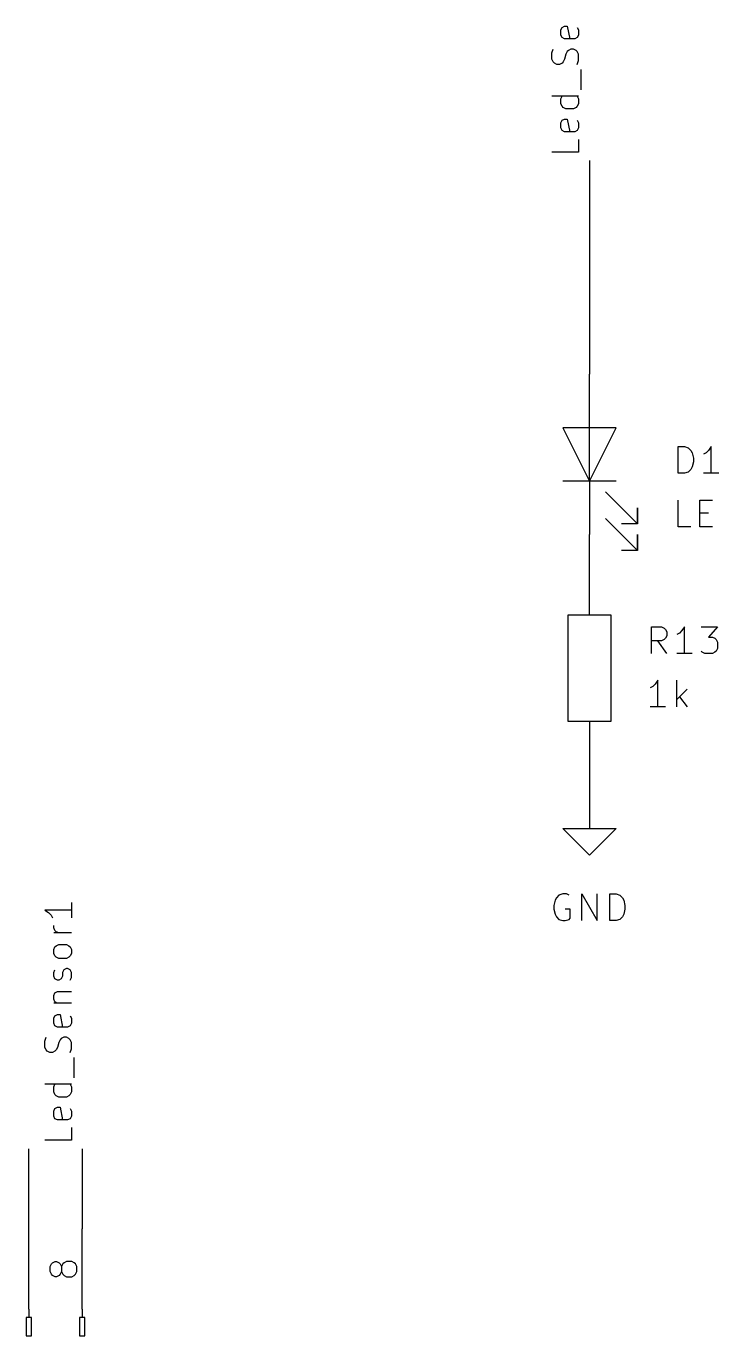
# Model space of a CAD drawing. Extents: x 0.4 to 11.3, y -7.9 to -0.4.
# Drawn here: x 4.545 to 5.842, y -6.4 to -3.948 of the extents above; entities that cross this region are included whole.
import ezdxf

# ---------------------------------------------------------------- set-up
doc = ezdxf.new("R2010")
doc.units = 0
doc.header["$MEASUREMENT"] = 0
for name, color, linetype in [('CYAN2', 4, 'CONTINUOUS'), ('GRAY1', 251, 'CONTINUOUS'), ('GREEN3', 91, 'CONTINUOUS'), ('RED2', 1, 'CONTINUOUS'), ('RED3', 11, 'CONTINUOUS')]:
    doc.layers.add(name, color=color, linetype=linetype)

msp = doc.modelspace()

# ---------------------------------------------------------------- linework, layer by layer
at = {"layer": 'CYAN2', "linetype": 'CONTINUOUS'}
for p, q in [((5.7663, -4.7853), (5.7663, -4.7353)), ((5.7663, -4.7353), (5.7782, -4.7353)), ((5.7782, -4.7353), (5.7853, -4.7377)), ((5.7853, -4.7377), (5.7901, -4.7424)), ((5.7901, -4.7424), (5.7925, -4.7472)), ((5.7925, -4.7472), (5.7949, -4.7567)), ((5.8187, -4.7472), (5.8139, -4.7496)), ((5.8234, -4.7424), (5.8187, -4.7472)), ((5.8282, -4.7353), (5.8234, -4.7424)), ((5.8282, -4.7853), (5.8282, -4.7353)), ((5.7901, -4.7782), (5.7853, -4.7829)), ((5.7925, -4.7734), (5.7901, -4.7782)), ((5.7949, -4.7639), (5.7925, -4.7734)), ((5.7949, -4.7567), (5.7949, -4.7639)), ((5.7782, -4.7853), (5.7663, -4.7853)), ((5.7853, -4.7829), (5.7782, -4.7853)), ((5.8425, -4.7853), (5.8139, -4.7853)), ((5.7663, -4.8853), (5.7663, -4.8353)), ((5.8068, -4.8853), (5.8068, -4.8353)), ((5.8068, -4.8353), (5.8306, -4.8353)), ((5.8068, -4.8591), (5.8234, -4.8591)), ((5.7901, -4.8853), (5.7663, -4.8853)), ((5.8306, -4.8853), (5.8068, -4.8853)), ((5.7163, -5.1228), (5.7163, -5.0728)), ((5.7163, -5.0728), (5.7353, -5.0728)), ((5.7353, -5.0728), (5.7401, -5.0752)), ((5.7782, -5.0728), (5.7734, -5.0799)), ((5.7782, -5.1228), (5.7782, -5.0728)), ((5.8091, -5.0728), (5.8401, -5.0728)), ((5.8401, -5.0728), (5.8234, -5.0918)), ((5.7353, -5.099), (5.7163, -5.099)), ((5.7449, -5.1228), (5.7282, -5.099)), ((5.7401, -5.0966), (5.7353, -5.099)), ((5.7401, -5.0752), (5.7425, -5.0776)), ((5.7425, -5.0942), (5.7401, -5.0966)), ((5.7425, -5.0776), (5.7449, -5.0823)), ((5.7449, -5.0895), (5.7425, -5.0942)), ((5.7449, -5.0823), (5.7449, -5.0895)), ((5.7687, -5.0847), (5.7639, -5.0871)), ((5.7734, -5.0799), (5.7687, -5.0847)), ((5.8234, -5.0918), (5.8306, -5.0918)), ((5.8306, -5.0918), (5.8353, -5.0942)), ((5.8353, -5.0942), (5.8377, -5.0966)), ((5.8377, -5.0966), (5.8401, -5.1014)), ((5.7925, -5.1228), (5.7639, -5.1228)), ((5.8115, -5.1204), (5.8091, -5.118)), ((5.8163, -5.1228), (5.8115, -5.1204)), ((5.8306, -5.1228), (5.8163, -5.1228)), ((5.8353, -5.1204), (5.8306, -5.1228)), ((5.8377, -5.118), (5.8353, -5.1204)), ((5.8401, -5.1133), (5.8377, -5.118)), ((5.8401, -5.1014), (5.8401, -5.1133)), ((5.7282, -5.1728), (5.7234, -5.1799)), ((5.7282, -5.2228), (5.7282, -5.1728)), ((5.7639, -5.2228), (5.7639, -5.1728)), ((5.7187, -5.1847), (5.7139, -5.1871)), ((5.7234, -5.1799), (5.7187, -5.1847)), ((5.7829, -5.1895), (5.7639, -5.2085)), ((5.7687, -5.2038), (5.7829, -5.2228)), ((5.7425, -5.2228), (5.7139, -5.2228)), ((5.5357, -5.5847), (5.5333, -5.5942)), ((5.5381, -5.5799), (5.5357, -5.5847)), ((5.5429, -5.5752), (5.5381, -5.5799)), ((5.55, -5.5728), (5.5429, -5.5752)), ((5.5571, -5.5728), (5.55, -5.5728)), ((5.5619, -5.5752), (5.5571, -5.5728)), ((5.5857, -5.6228), (5.5857, -5.5728)), ((5.5857, -5.5728), (5.6143, -5.6228)), ((5.6143, -5.6228), (5.6143, -5.5728)), ((5.6381, -5.6228), (5.6381, -5.5728)), ((5.6381, -5.5728), (5.65, -5.5728)), ((5.65, -5.5728), (5.6571, -5.5752)), ((5.6571, -5.5752), (5.6619, -5.5799)), ((5.6619, -5.5799), (5.6643, -5.5847)), ((5.6643, -5.5847), (5.6667, -5.5942)), ((5.5333, -5.5942), (5.5333, -5.6014)), ((5.5333, -5.6014), (5.5357, -5.6109)), ((5.5357, -5.6109), (5.5381, -5.6157)), ((5.5643, -5.6014), (5.5548, -5.6014)), ((5.5643, -5.618), (5.5643, -5.6014)), ((5.6643, -5.6109), (5.6619, -5.6157)), ((5.6667, -5.6014), (5.6643, -5.6109)), ((5.6667, -5.5942), (5.6667, -5.6014)), ((5.5381, -5.6157), (5.5429, -5.6204)), ((5.5429, -5.6204), (5.55, -5.6228)), ((5.55, -5.6228), (5.5548, -5.6228)), ((5.5548, -5.6228), (5.5619, -5.6204)), ((5.5619, -5.6204), (5.5643, -5.618)), ((5.65, -5.6228), (5.6381, -5.6228)), ((5.6571, -5.6204), (5.65, -5.6228)), ((5.6619, -5.6157), (5.6571, -5.6204))]:
    msp.add_line(p, q, dxfattribs=at)
at = {"layer": 'GRAY1', "linetype": 'CONTINUOUS'}
for p, q in [((5.5465, -3.9554), (5.5488, -3.9507)), ((5.5465, -3.9649), (5.5465, -3.9554)), ((5.5488, -3.9697), (5.5465, -3.9649)), ((5.5488, -3.9507), (5.5536, -3.9483)), ((5.5536, -3.9721), (5.5488, -3.9697)), ((5.5536, -3.9483), (5.5584, -3.9483)), ((5.5584, -3.9483), (5.5631, -3.9721)), ((5.5774, -3.9697), (5.5727, -3.9721)), ((5.5774, -3.9507), (5.5798, -3.9554)), ((5.5798, -3.9649), (5.5774, -3.9697)), ((5.5798, -3.9554), (5.5798, -3.9649)), ((5.5298, -3.9983), (5.5322, -3.9911)), ((5.5727, -3.9721), (5.5536, -3.9721)), ((5.5584, -3.9959), (5.556, -4.0006)), ((5.5608, -3.9935), (5.5584, -3.9959)), ((5.5655, -3.9911), (5.5608, -3.9935)), ((5.5703, -3.9911), (5.5655, -3.9911)), ((5.575, -3.9935), (5.5703, -3.9911)), ((5.5774, -3.9959), (5.575, -3.9935)), ((5.5798, -4.0006), (5.5774, -3.9959)), ((5.5298, -4.0102), (5.5298, -3.9983)), ((5.5322, -4.0149), (5.5298, -4.0102)), ((5.5346, -4.0173), (5.5322, -4.0149)), ((5.5393, -4.0197), (5.5346, -4.0173)), ((5.5441, -4.0197), (5.5393, -4.0197)), ((5.5488, -4.0173), (5.5441, -4.0197)), ((5.5512, -4.0149), (5.5488, -4.0173)), ((5.5536, -4.0102), (5.5512, -4.0149)), ((5.556, -4.0006), (5.5536, -4.0102)), ((5.5774, -4.0197), (5.5798, -4.0126)), ((5.5798, -4.0126), (5.5798, -4.0006)), ((5.5846, -4.0673), (5.5846, -4.0292)), ((5.5798, -4.0792), (5.5298, -4.0792)), ((5.5465, -4.084), (5.5488, -4.0792)), ((5.5465, -4.0935), (5.5465, -4.084)), ((5.5488, -4.0983), (5.5465, -4.0935)), ((5.5774, -4.0792), (5.5798, -4.084)), ((5.5798, -4.0935), (5.5774, -4.0983)), ((5.5798, -4.084), (5.5798, -4.0935)), ((5.5512, -4.1006), (5.5488, -4.0983)), ((5.556, -4.103), (5.5512, -4.1006)), ((5.5703, -4.103), (5.556, -4.103)), ((5.575, -4.1006), (5.5703, -4.103)), ((5.5774, -4.0983), (5.575, -4.1006)), ((5.5465, -4.1292), (5.5488, -4.1245)), ((5.5465, -4.1387), (5.5465, -4.1292)), ((5.5488, -4.1435), (5.5465, -4.1387)), ((5.5488, -4.1245), (5.5536, -4.1221)), ((5.5536, -4.1221), (5.5584, -4.1221)), ((5.5584, -4.1221), (5.5631, -4.1459)), ((5.5774, -4.1245), (5.5798, -4.1292)), ((5.5798, -4.1387), (5.5774, -4.1435)), ((5.5798, -4.1292), (5.5798, -4.1387)), ((5.5536, -4.1459), (5.5488, -4.1435)), ((5.5727, -4.1459), (5.5536, -4.1459)), ((5.5774, -4.1435), (5.5727, -4.1459)), ((5.5798, -4.1602), (5.5798, -4.184)), ((5.5798, -4.184), (5.5298, -4.184)), ((4.6298, -5.5887), (4.6298, -5.6173)), ((4.6298, -5.603), (4.5798, -5.603)), ((4.5798, -5.603), (4.5869, -5.6078)), ((4.5869, -5.6078), (4.5917, -5.6126)), ((4.5917, -5.6126), (4.5941, -5.6173)), ((4.5965, -5.6364), (4.5965, -5.6316)), ((4.5988, -5.6411), (4.5965, -5.6364)), ((4.6298, -5.6459), (4.5965, -5.6459)), ((4.6012, -5.6435), (4.5988, -5.6411)), ((4.606, -5.6459), (4.6012, -5.6435)), ((4.5965, -5.6768), (4.5988, -5.6721)), ((4.5965, -5.684), (4.5965, -5.6768)), ((4.5988, -5.6887), (4.5965, -5.684)), ((4.5988, -5.6721), (4.6012, -5.6697)), ((4.6012, -5.6697), (4.606, -5.6673)), ((4.606, -5.6673), (4.6203, -5.6673)), ((4.6203, -5.6673), (4.625, -5.6697)), ((4.625, -5.6697), (4.6274, -5.6721)), ((4.6274, -5.6721), (4.6298, -5.6768)), ((4.6298, -5.684), (4.6274, -5.6887)), ((4.6298, -5.6768), (4.6298, -5.684)), ((4.6012, -5.6911), (4.5988, -5.6887)), ((4.606, -5.6935), (4.6012, -5.6911)), ((4.6203, -5.6935), (4.606, -5.6935)), ((4.625, -5.6911), (4.6203, -5.6935)), ((4.6274, -5.6887), (4.625, -5.6911)), ((4.5965, -5.7197), (4.5988, -5.7149)), ((4.5965, -5.7268), (4.5965, -5.7197)), ((4.5988, -5.7316), (4.5965, -5.7268)), ((4.6036, -5.734), (4.5988, -5.7316)), ((4.606, -5.734), (4.6036, -5.734)), ((4.6108, -5.7316), (4.606, -5.734)), ((4.6131, -5.7268), (4.6108, -5.7316)), ((4.6155, -5.7149), (4.6131, -5.7197)), ((4.6131, -5.7197), (4.6131, -5.7268)), ((4.6203, -5.7126), (4.6155, -5.7149)), ((4.6227, -5.7126), (4.6203, -5.7126)), ((4.6274, -5.7149), (4.6227, -5.7126)), ((4.6298, -5.7197), (4.6274, -5.7149)), ((4.6274, -5.734), (4.6298, -5.7292)), ((4.6298, -5.7292), (4.6298, -5.7197)), ((4.5965, -5.7626), (4.5988, -5.7578)), ((4.5988, -5.7578), (4.6036, -5.7554)), ((4.6036, -5.7554), (4.6298, -5.7554)), ((4.5965, -5.7697), (4.5965, -5.7626)), ((4.5988, -5.7745), (4.5965, -5.7697)), ((4.5965, -5.7768), (4.6298, -5.7768)), ((4.6012, -5.7768), (4.5988, -5.7745)), ((4.5965, -5.8054), (4.5988, -5.8007)), ((4.5965, -5.8149), (4.5965, -5.8054)), ((4.5988, -5.8007), (4.6036, -5.7983)), ((4.6036, -5.7983), (4.6084, -5.7983)), ((4.6084, -5.7983), (4.6131, -5.8221)), ((4.6274, -5.8007), (4.6298, -5.8054)), ((4.6298, -5.8054), (4.6298, -5.8149)), ((4.5988, -5.8197), (4.5965, -5.8149)), ((4.6036, -5.8221), (4.5988, -5.8197)), ((4.6227, -5.8221), (4.6036, -5.8221)), ((4.6274, -5.8197), (4.6227, -5.8221)), ((4.6298, -5.8149), (4.6274, -5.8197)), ((4.5798, -5.8483), (4.5822, -5.8411)), ((4.5798, -5.8602), (4.5798, -5.8483)), ((4.606, -5.8506), (4.6036, -5.8602)), ((4.6084, -5.8459), (4.606, -5.8506)), ((4.6108, -5.8435), (4.6084, -5.8459)), ((4.6155, -5.8411), (4.6108, -5.8435)), ((4.6203, -5.8411), (4.6155, -5.8411)), ((4.625, -5.8435), (4.6203, -5.8411)), ((4.6274, -5.8459), (4.625, -5.8435)), ((4.6298, -5.8506), (4.6274, -5.8459)), ((4.6298, -5.8626), (4.6298, -5.8506)), ((4.5822, -5.8649), (4.5798, -5.8602)), ((4.5846, -5.8673), (4.5822, -5.8649)), ((4.5893, -5.8697), (4.5846, -5.8673)), ((4.5941, -5.8697), (4.5893, -5.8697)), ((4.5988, -5.8673), (4.5941, -5.8697)), ((4.6012, -5.8649), (4.5988, -5.8673)), ((4.6036, -5.8602), (4.6012, -5.8649)), ((4.6274, -5.8697), (4.6298, -5.8626)), ((4.6346, -5.9173), (4.6346, -5.8792)), ((4.6298, -5.9292), (4.5798, -5.9292)), ((4.5965, -5.934), (4.5988, -5.9292)), ((4.6274, -5.9292), (4.6298, -5.934)), ((4.5965, -5.9435), (4.5965, -5.934)), ((4.5988, -5.9483), (4.5965, -5.9435)), ((4.6012, -5.9506), (4.5988, -5.9483)), ((4.606, -5.953), (4.6012, -5.9506)), ((4.6203, -5.953), (4.606, -5.953)), ((4.625, -5.9506), (4.6203, -5.953)), ((4.6274, -5.9483), (4.625, -5.9506)), ((4.6298, -5.9435), (4.6274, -5.9483)), ((4.6298, -5.934), (4.6298, -5.9435)), ((4.5965, -5.9792), (4.5988, -5.9745)), ((4.5965, -5.9887), (4.5965, -5.9792)), ((4.5988, -5.9745), (4.6036, -5.9721)), ((4.6036, -5.9721), (4.6084, -5.9721)), ((4.6084, -5.9721), (4.6131, -5.9959)), ((4.6274, -5.9745), (4.6298, -5.9792)), ((4.6298, -5.9792), (4.6298, -5.9887)), ((4.5988, -5.9935), (4.5965, -5.9887)), ((4.6036, -5.9959), (4.5988, -5.9935)), ((4.6227, -5.9959), (4.6036, -5.9959)), ((4.6274, -5.9935), (4.6227, -5.9959)), ((4.6298, -5.9887), (4.6274, -5.9935)), ((4.6298, -6.0102), (4.6298, -6.034)), ((4.6298, -6.034), (4.5798, -6.034))]:
    msp.add_line(p, q, dxfattribs=at)
at = {"layer": 'GREEN3', "linetype": 'CONTINUOUS'}
for p, q in [((5.6, -4.2), (5.6, -4.6)), ((5.6, -5), (5.6, -4.9)), ((5.6, -5.3), (5.6, -5.4)), ((4.55, -6.2), (4.55, -6.05)), ((4.65, -6.05), (4.65, -6.2))]:
    msp.add_line(p, q, dxfattribs=at)
at = {"layer": 'RED2', "linetype": 'CONTINUOUS'}
for p, q in [((5.6, -4.7), (5.6, -4.6)), ((5.65, -4.7), (5.55, -4.7)), ((5.55, -4.7), (5.6, -4.8)), ((5.6, -4.8), (5.6, -4.7)), ((5.6, -4.8), (5.65, -4.7)), ((5.65, -4.8), (5.55, -4.8)), ((5.6, -4.8), (5.6, -4.9)), ((5.63, -4.82), (5.69, -4.88)), ((5.69, -4.88), (5.69, -4.85)), ((5.69, -4.85), (5.69, -4.88)), ((5.63, -4.87), (5.69, -4.93)), ((5.69, -4.88), (5.66, -4.88)), ((5.69, -4.93), (5.69, -4.9)), ((5.69, -4.9), (5.69, -4.93)), ((5.69, -4.93), (5.66, -4.93)), ((5.6, -5.05), (5.6, -5)), ((5.56, -5.25), (5.56, -5.05)), ((5.56, -5.05), (5.64, -5.05)), ((5.64, -5.05), (5.64, -5.25)), ((5.64, -5.25), (5.56, -5.25)), ((5.6, -5.25), (5.6, -5.3)), ((5.6, -5.4), (5.6, -5.45)), ((5.6, -5.5), (5.55, -5.45)), ((5.55, -5.45), (5.6, -5.45)), ((5.6, -5.45), (5.65, -5.45)), ((5.65, -5.45), (5.6, -5.5)), ((4.55, -6.35), (4.55, -6.2)), ((4.65, -6.35), (4.65, -6.2)), ((4.545, -6.366), (4.545, -6.4)), ((4.555, -6.366), (4.545, -6.366)), ((4.55, -6.35), (4.55, -6.366)), ((4.555, -6.4), (4.555, -6.366)), ((4.645, -6.366), (4.645, -6.4)), ((4.655, -6.366), (4.645, -6.366)), ((4.65, -6.35), (4.65, -6.366)), ((4.655, -6.4), (4.655, -6.366)), ((4.545, -6.4), (4.555, -6.4)), ((4.645, -6.4), (4.655, -6.4))]:
    msp.add_line(p, q, dxfattribs=at)
at = {"layer": 'RED3', "linetype": 'CONTINUOUS'}
for p, q in [((4.5899, -6.2702), (4.5923, -6.2655)), ((4.5899, -6.2798), (4.5899, -6.2702)), ((4.5923, -6.2655), (4.5946, -6.2631)), ((4.5946, -6.2631), (4.5994, -6.2607)), ((4.5994, -6.2607), (4.6018, -6.2607)), ((4.6018, -6.2607), (4.6065, -6.2631)), ((4.6065, -6.2631), (4.6089, -6.2655)), ((4.6089, -6.2655), (4.6113, -6.2702)), ((4.6137, -6.2655), (4.6113, -6.2702)), ((4.6113, -6.2702), (4.6113, -6.2798)), ((4.6161, -6.2631), (4.6137, -6.2655)), ((4.6208, -6.2607), (4.6161, -6.2631)), ((4.6304, -6.2607), (4.6208, -6.2607)), ((4.6351, -6.2631), (4.6304, -6.2607)), ((4.6375, -6.2655), (4.6351, -6.2631)), ((4.6399, -6.2702), (4.6375, -6.2655)), ((4.6399, -6.2798), (4.6399, -6.2702)), ((4.5923, -6.2845), (4.5899, -6.2798)), ((4.5946, -6.2869), (4.5923, -6.2845)), ((4.5994, -6.2893), (4.5946, -6.2869)), ((4.6018, -6.2893), (4.5994, -6.2893)), ((4.6065, -6.2869), (4.6018, -6.2893)), ((4.6089, -6.2845), (4.6065, -6.2869)), ((4.6113, -6.2798), (4.6089, -6.2845)), ((4.6113, -6.2798), (4.6137, -6.2845)), ((4.6137, -6.2845), (4.6161, -6.2869)), ((4.6161, -6.2869), (4.6208, -6.2893)), ((4.6208, -6.2893), (4.6304, -6.2893)), ((4.6304, -6.2893), (4.6351, -6.2869)), ((4.6351, -6.2869), (4.6375, -6.2845)), ((4.6375, -6.2845), (4.6399, -6.2798))]:
    msp.add_line(p, q, dxfattribs=at)

doc.saveas('drawing.dxf')
